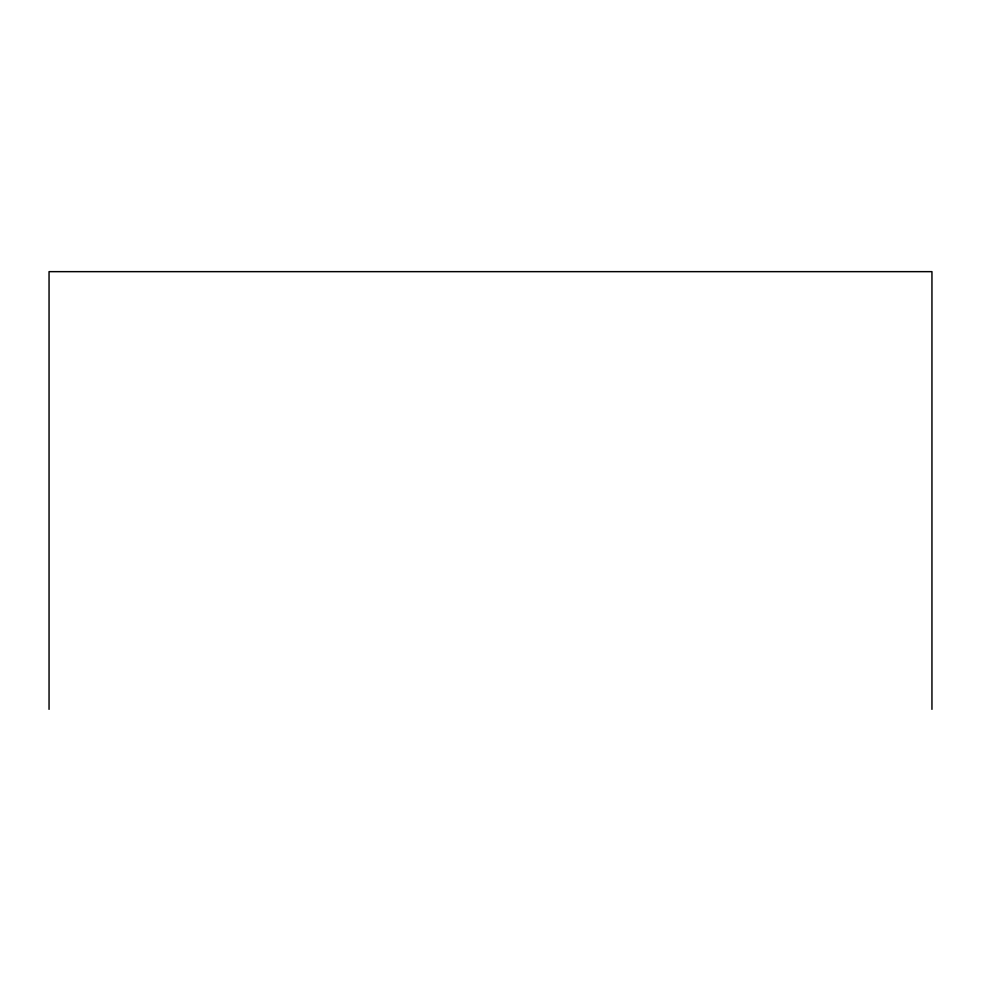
<?xml version="1.0" encoding="UTF-8"?>
<svg xmlns="http://www.w3.org/2000/svg" width="981" height="981" viewBox="0 0 981 981"><rect width="100%" height="100%" fill="white"/><g stroke="black" fill="none" stroke-linecap="round" stroke-linejoin="round"><path stroke-width="1.47" d="M931.95 709.349L931.95 271.651L49.05 271.651L49.05 709.349"/></g></svg>
